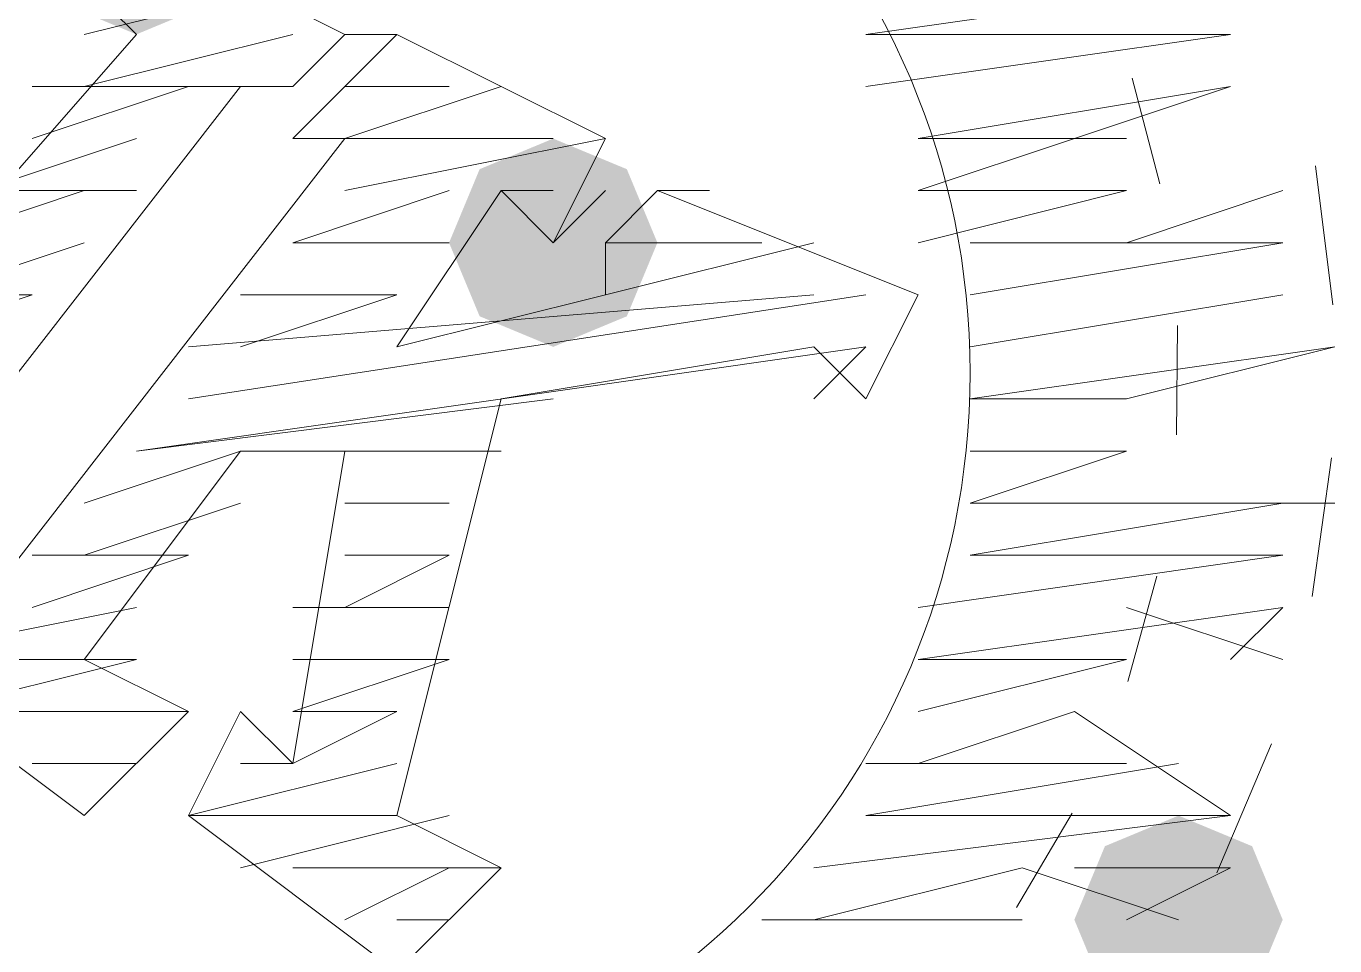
# Model space of a CAD drawing. Header units: millimetres. Extents: x 29 to 95071, y 20 to 67221.
# Drawn here: x 89261.2 to 89385.6, y 12031.9 to 12119.5 of the extents above; entities that cross this region are included whole.
import ezdxf

# ---------------------------------------------------------------- set-up
doc = ezdxf.new("R2010")
doc.units = ezdxf.units.MM

msp = doc.modelspace()

# ---------------------------------------------------------------- hatches: boundary and pattern name
h = msp.add_hatch(color=7)
h.dxf.hatch_style = 2
h.paths.add_polyline_path([(89271.65, 12118.68), (89264.65, 12121.59), (89261.74, 12128.59), (89264.65, 12135.59), (89271.65, 12138.5), (89278.65, 12135.59), (89281.56, 12128.59), (89278.65, 12121.59)])
h = msp.add_hatch(color=7)
h.dxf.hatch_style = 2
h.paths.add_polyline_path([(89311.3, 12088.94), (89304.3, 12091.85), (89301.39, 12098.85), (89304.3, 12105.85), (89311.3, 12108.76), (89318.3, 12105.85), (89321.21, 12098.85), (89318.3, 12091.85)])
h = msp.add_hatch(color=7)
h.dxf.hatch_style = 2
h.paths.add_polyline_path([(89370.78, 12024.5), (89363.78, 12027.41), (89360.87, 12034.42), (89363.78, 12041.42), (89370.78, 12044.33), (89377.78, 12041.42), (89380.69, 12034.42), (89377.78, 12027.41)])

# ---------------------------------------------------------------- linework, layer by layer
at = {"color": 7, "lineweight": 0}
for points in [[(89271.65, 12128.59), (89266.69, 12123.63), (89271.65, 12118.68)], [(89271.65, 12128.59), (89291.48, 12118.68)], [(89266.69, 12118.68), (89286.52, 12123.63)], [(89341.04, 12118.68), (89375.74, 12123.63)], [(89271.65, 12118.68), (89236.95, 12079.02)], [(89266.69, 12113.72), (89286.52, 12118.68)], [(89291.48, 12118.68), (89286.52, 12113.72), (89281.56, 12113.72)], [(89296.43, 12118.68), (89286.52, 12108.76)], [(89291.48, 12118.68), (89296.43, 12118.68)], [(89296.43, 12118.68), (89316.26, 12108.76)], [(89341.04, 12118.68), (89375.74, 12118.68)], [(89341.04, 12113.72), (89375.74, 12118.68)], [(89369, 12104.45), (89366.38, 12114.52)], [(89281.56, 12113.72), (89246.87, 12069.11)], [(89261.74, 12113.72), (89281.56, 12113.72)], [(89261.74, 12108.76), (89276.61, 12113.72)], [(89281.56, 12113.72), (89286.52, 12113.72)], [(89291.48, 12113.72), (89301.39, 12113.72)], [(89291.48, 12108.76), (89306.34, 12113.72)], [(89346, 12108.76), (89375.74, 12113.72)], [(89360.87, 12108.76), (89375.74, 12113.72)], [(89256.78, 12103.81), (89271.65, 12108.76)], [(89291.48, 12108.76), (89256.78, 12064.15)], [(89286.52, 12108.76), (89291.48, 12108.76)], [(89291.48, 12108.76), (89311.3, 12108.76)], [(89291.48, 12103.81), (89316.26, 12108.76)], [(89316.26, 12103.81), (89311.3, 12098.85), (89316.26, 12108.76)], [(89346, 12108.76), (89365.82, 12108.76)], [(89346, 12103.81), (89360.87, 12108.76)], [(89385.45, 12092.94), (89383.81, 12106.16)], [(89251.82, 12098.85), (89266.69, 12103.81)], [(89256.78, 12103.81), (89271.65, 12103.81)], [(89286.52, 12098.85), (89301.39, 12103.81)], [(89296.43, 12088.94), (89306.34, 12103.81), (89311.3, 12098.85)], [(89306.34, 12103.81), (89311.3, 12103.81)], [(89321.21, 12103.81), (89316.26, 12098.85)], [(89321.21, 12103.81), (89326.17, 12103.81)], [(89321.21, 12103.81), (89346, 12093.89)], [(89346, 12103.81), (89365.82, 12103.81)], [(89346, 12098.85), (89365.82, 12103.81)], [(89365.82, 12098.85), (89380.69, 12103.81)], [(89251.82, 12093.89), (89266.69, 12098.85)], [(89286.52, 12098.85), (89301.39, 12098.85)], [(89316.26, 12098.85), (89331.13, 12098.85)], [(89316.26, 12093.89), (89336.08, 12098.85)], [(89316.26, 12098.85), (89316.26, 12093.89)], [(89350.95, 12098.85), (89380.69, 12098.85)], [(89350.95, 12093.89), (89380.69, 12098.85)], [(89246.87, 12093.89), (89261.74, 12093.89)], [(89246.87, 12088.94), (89261.74, 12093.89)], [(89276.61, 12088.94), (89336.08, 12093.89)], [(89276.61, 12083.98), (89341.04, 12093.89)], [(89281.56, 12093.89), (89296.43, 12093.89)], [(89281.56, 12088.94), (89296.43, 12093.89)], [(89316.26, 12093.89), (89296.43, 12088.94)], [(89346, 12093.89), (89341.04, 12083.98)], [(89350.95, 12088.94), (89380.69, 12093.89)], [(89350.95, 12088.94), (89380.69, 12093.89)], [(89370.59, 12080.57), (89370.67, 12090.98)], [(89271.65, 12079.02), (89341.04, 12088.94)], [(89336.08, 12088.94), (89306.34, 12083.98), (89296.43, 12044.33)], [(89336.08, 12083.98), (89341.04, 12088.94)], [(89341.04, 12083.98), (89336.08, 12088.94)], [(89350.95, 12083.98), (89385.65, 12088.94)], [(89365.82, 12083.98), (89385.65, 12088.94)], [(89271.65, 12079.02), (89311.3, 12083.98)], [(89350.95, 12083.98), (89365.82, 12083.98)], [(89266.69, 12074.07), (89281.56, 12079.02)], [(89281.56, 12079.02), (89266.69, 12059.2)], [(89291.48, 12079.02), (89281.56, 12079.02)], [(89291.48, 12079.02), (89286.52, 12049.28)], [(89291.48, 12079.02), (89306.34, 12079.02)], [(89350.95, 12079.02), (89365.82, 12079.02)], [(89350.95, 12074.07), (89365.82, 12079.02)], [(89383.5, 12065.19), (89385.34, 12078.39)], [(89266.69, 12069.11), (89281.56, 12074.07)], [(89291.48, 12074.07), (89301.39, 12074.07)], [(89291.48, 12074.07), (89301.39, 12074.07)], [(89350.95, 12074.07), (89370.78, 12074.07)], [(89350.95, 12069.11), (89380.69, 12074.07)], [(89365.82, 12074.07), (89385.65, 12074.07)], [(89261.74, 12069.11), (89276.61, 12069.11)], [(89261.74, 12064.15), (89276.61, 12069.11)], [(89291.48, 12069.11), (89301.39, 12069.11)], [(89291.48, 12064.15), (89301.39, 12069.11)], [(89346, 12064.15), (89380.69, 12069.11)], [(89350.95, 12069.11), (89380.69, 12069.11)], [(89365.95, 12057.09), (89368.72, 12067.12)], [(89246.87, 12059.2), (89271.65, 12064.15)], [(89266.69, 12044.33), (89246.87, 12059.2), (89251.82, 12064.15), (89256.78, 12064.15)], [(89286.52, 12064.15), (89301.39, 12064.15)], [(89346, 12059.2), (89380.69, 12064.15)], [(89365.82, 12064.15), (89380.69, 12059.2)], [(89375.74, 12059.2), (89380.69, 12064.15)], [(89246.87, 12059.2), (89271.65, 12059.2)], [(89251.82, 12054.24), (89271.65, 12059.2)], [(89266.69, 12059.2), (89276.61, 12054.24), (89266.69, 12044.33)], [(89286.52, 12059.2), (89301.39, 12059.2)], [(89286.52, 12054.24), (89301.39, 12059.2)], [(89346, 12059.2), (89365.82, 12059.2)], [(89346, 12054.24), (89365.82, 12059.2)], [(89256.78, 12054.24), (89276.61, 12054.24)], [(89281.56, 12054.24), (89276.61, 12044.33)], [(89296.43, 12054.24), (89286.52, 12049.28), (89281.56, 12049.28)], [(89281.56, 12054.24), (89286.52, 12049.28)], [(89286.52, 12054.24), (89296.43, 12054.24)], [(89346, 12049.28), (89360.87, 12054.24)], [(89360.87, 12054.24), (89375.74, 12044.33)], [(89374.44, 12038.88), (89379.63, 12051.16)], [(89261.74, 12049.28), (89271.65, 12049.28)], [(89266.69, 12049.28), (89271.65, 12049.28)], [(89276.61, 12044.33), (89296.43, 12049.28)], [(89341.04, 12049.28), (89365.82, 12049.28)], [(89341.04, 12044.33), (89370.78, 12049.28)], [(89276.61, 12044.33), (89296.43, 12044.33)], [(89276.61, 12044.33), (89296.43, 12029.46)], [(89281.56, 12039.37), (89301.39, 12044.33)], [(89296.43, 12044.33), (89306.34, 12039.37)], [(89336.08, 12039.37), (89375.74, 12044.33)], [(89341.04, 12044.33), (89375.74, 12044.33)], [(89355.38, 12035.6), (89360.65, 12044.57)], [(89286.52, 12039.37), (89306.34, 12039.37)], [(89291.48, 12034.42), (89301.39, 12039.37)], [(89306.34, 12039.37), (89296.43, 12029.46)], [(89336.08, 12034.42), (89355.91, 12039.37)], [(89355.91, 12039.37), (89370.78, 12034.42)], [(89360.87, 12039.37), (89375.74, 12039.37)], [(89365.82, 12034.42), (89375.74, 12039.37)], [(89296.43, 12034.42), (89301.39, 12034.42)], [(89331.13, 12034.42), (89355.91, 12034.42)]]:
    msp.add_lwpolyline(points, dxfattribs=at)
msp.add_circle((89279.08, 12086.46), 71.87, dxfattribs=at)

doc.saveas('drawing.dxf')
